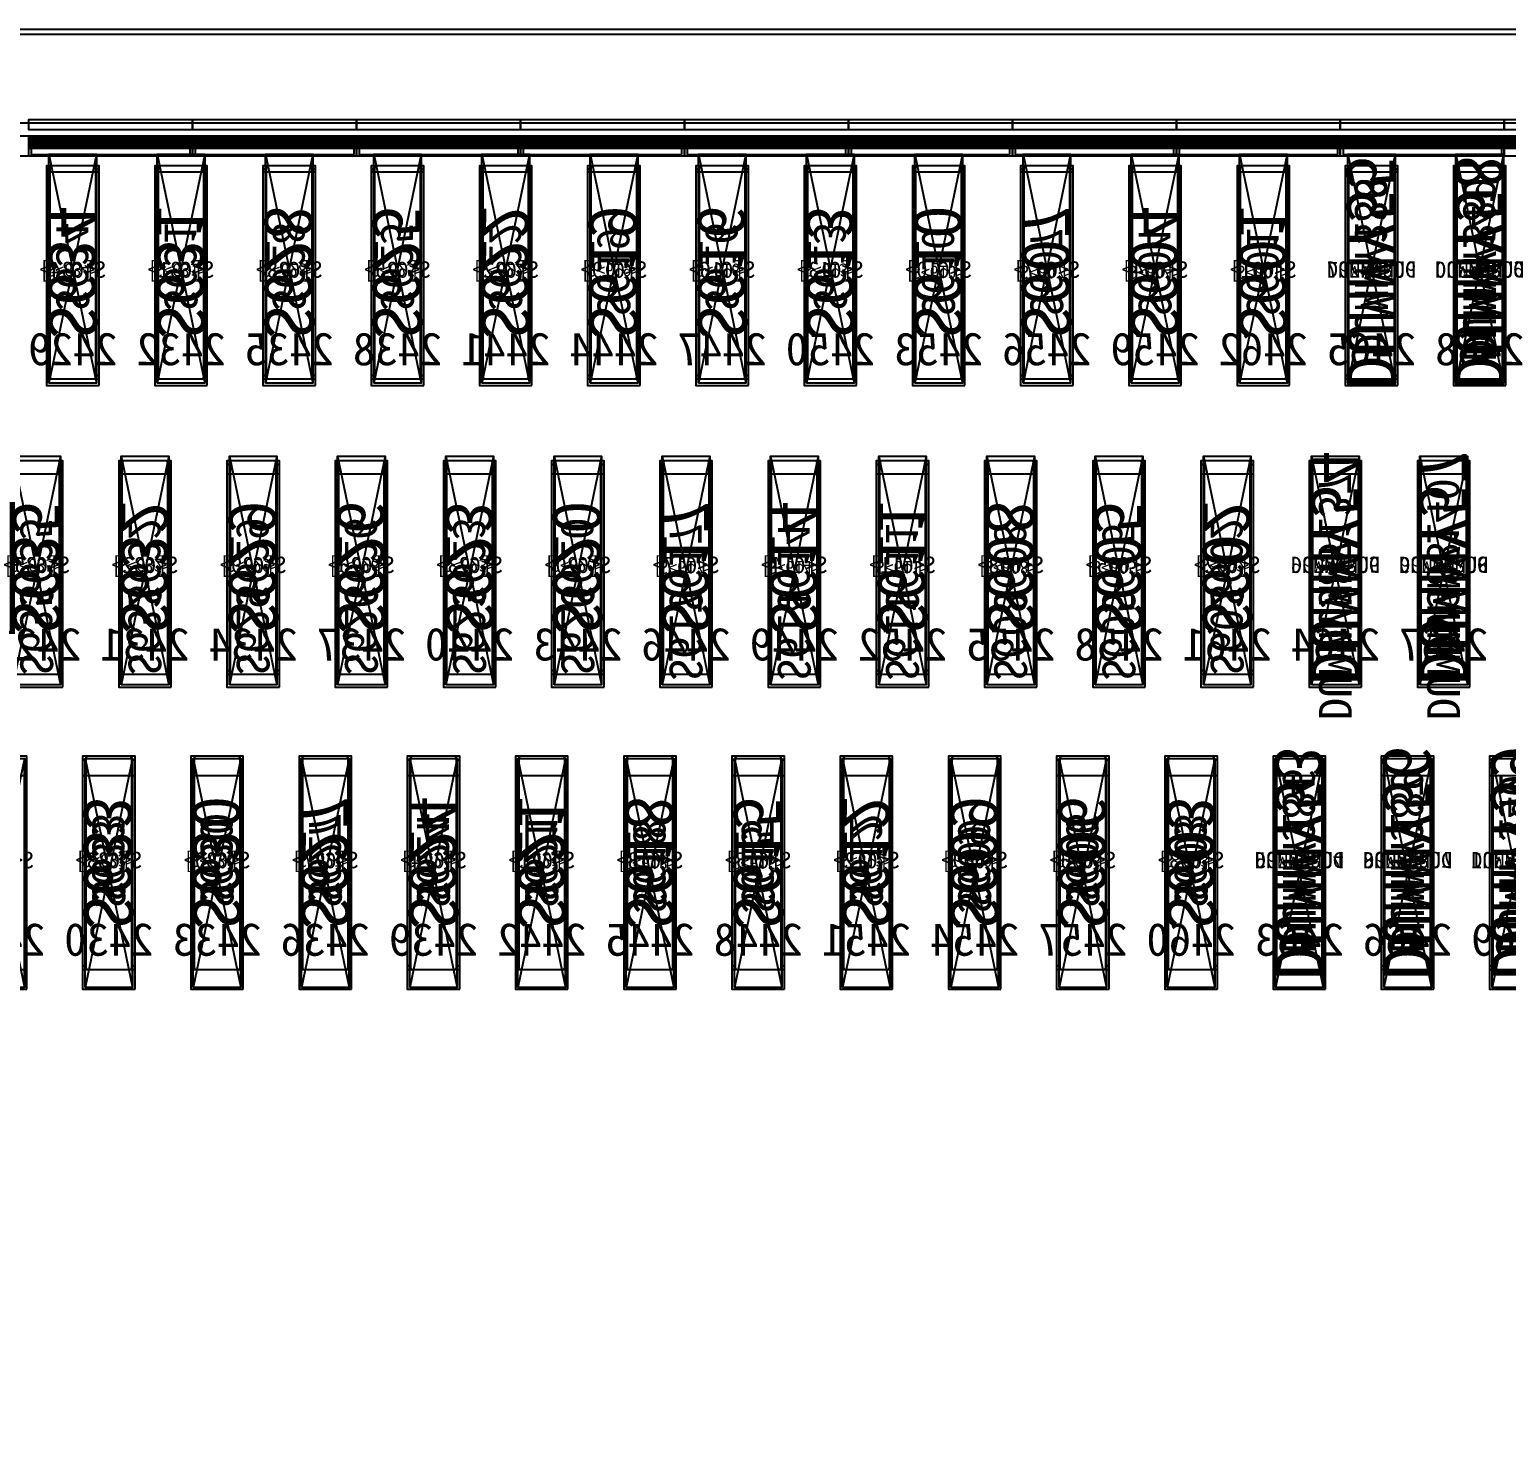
# Model space of a CAD drawing. Header units: millimetres. Extents: x 427 to 2444, y 137 to 817.
# Drawn here: x 1141.9971 to 1142.4475, y 301.2176 to 301.6514 of the extents above; entities that cross this region are included whole.
import ezdxf
from ezdxf.enums import TextEntityAlignment as Align

# ---------------------------------------------------------------- set-up
doc = ezdxf.new("R2010")
doc.units = ezdxf.units.MM
for name, color, linetype in [('L0', 211, 'Continuous'), ('L102', 91, 'Continuous'), ('L114', 213, 'Continuous'), ('L240', 60, 'Continuous'), ('L241', 200, 'Continuous'), ('L242', 51, 'Continuous'), ('L245', 53, 'Continuous'), ('L246', 93, 'Continuous'), ('L247', 13, 'Continuous'), ('L59', 140, 'Continuous'), ('L63', 4, 'Continuous'), ('L98', 150, 'Continuous')]:
    doc.layers.add(name, color=color, linetype=linetype)
doc.styles.add('txt', font='simhei.ttf')

# ---------------------------------------------------------------- blocks, each defined once
blk = doc.blocks.new('HX8394_F_PAD')
at = {"layer": 'L0'}
blk.add_lwpolyline([(-13.86, -0.4025), (-13.86, 0.4025), (13.86, 0.4025), (13.86, -0.4025), (-13.86, -0.4025)], close=True, dxfattribs=at)
at = {"layer": 'L241'}
blk.add_lwpolyline([(-13.9, -0.435), (-13.9, 0.435), (13.9, 0.435), (13.9, -0.435), (-13.9, -0.435)], close=True, dxfattribs=at)
at = {"layer": 'L242'}
for points in [[(-6.799, 0.3285), (-6.8005, 0.33), (-6.8005, 0.392), (-6.799, 0.3935), (-6.786, 0.3935), (-6.7845, 0.392), (-6.7845, 0.33), (-6.786, 0.3285), (-6.799, 0.3285)], [(-6.766, 0.3285), (-6.7675, 0.33), (-6.7675, 0.392), (-6.766, 0.3935), (-6.753, 0.3935), (-6.7515, 0.392), (-6.7515, 0.33), (-6.753, 0.3285), (-6.766, 0.3285)], [(-6.733, 0.3285), (-6.7345, 0.33), (-6.7345, 0.392), (-6.733, 0.3935), (-6.72, 0.3935), (-6.7185, 0.392), (-6.7185, 0.33), (-6.72, 0.3285), (-6.733, 0.3285)], [(-6.7, 0.3285), (-6.7015, 0.33), (-6.7015, 0.392), (-6.7, 0.3935), (-6.687, 0.3935), (-6.6855, 0.392), (-6.6855, 0.33), (-6.687, 0.3285), (-6.7, 0.3285)], [(-6.667, 0.3285), (-6.6685, 0.33), (-6.6685, 0.392), (-6.667, 0.3935), (-6.654, 0.3935), (-6.6525, 0.392), (-6.6525, 0.33), (-6.654, 0.3285), (-6.667, 0.3285)], [(-6.634, 0.3285), (-6.6355, 0.33), (-6.6355, 0.392), (-6.634, 0.3935), (-6.621, 0.3935), (-6.6195, 0.392), (-6.6195, 0.33), (-6.621, 0.3285), (-6.634, 0.3285)], [(-6.601, 0.3285), (-6.6025, 0.33), (-6.6025, 0.392), (-6.601, 0.3935), (-6.588, 0.3935), (-6.5865, 0.392), (-6.5865, 0.33), (-6.588, 0.3285), (-6.601, 0.3285)], [(-6.568, 0.3285), (-6.5695, 0.33), (-6.5695, 0.392), (-6.568, 0.3935), (-6.555, 0.3935), (-6.5535, 0.392), (-6.5535, 0.33), (-6.555, 0.3285), (-6.568, 0.3285)], [(-6.535, 0.3285), (-6.5365, 0.33), (-6.5365, 0.392), (-6.535, 0.3935), (-6.522, 0.3935), (-6.5205, 0.392), (-6.5205, 0.33), (-6.522, 0.3285), (-6.535, 0.3285)], [(-6.502, 0.3285), (-6.5035, 0.33), (-6.5035, 0.392), (-6.502, 0.3935), (-6.489, 0.3935), (-6.4875, 0.392), (-6.4875, 0.33), (-6.489, 0.3285), (-6.502, 0.3285)], [(-6.469, 0.3285), (-6.4705, 0.33), (-6.4705, 0.392), (-6.469, 0.3935), (-6.456, 0.3935), (-6.4545, 0.392), (-6.4545, 0.33), (-6.456, 0.3285), (-6.469, 0.3285)], [(-6.436, 0.3285), (-6.4375, 0.33), (-6.4375, 0.392), (-6.436, 0.3935), (-6.423, 0.3935), (-6.4215, 0.392), (-6.4215, 0.33), (-6.423, 0.3285), (-6.436, 0.3285)], [(-6.403, 0.3285), (-6.4045, 0.33), (-6.4045, 0.392), (-6.403, 0.3935), (-6.39, 0.3935), (-6.3885, 0.392), (-6.3885, 0.33), (-6.39, 0.3285), (-6.403, 0.3285)], [(-6.37, 0.3285), (-6.3715, 0.33), (-6.3715, 0.392), (-6.37, 0.3935), (-6.357, 0.3935), (-6.3555, 0.392), (-6.3555, 0.33), (-6.357, 0.3285), (-6.37, 0.3285)], [(-6.788, 0.2385), (-6.7895, 0.24), (-6.7895, 0.302), (-6.788, 0.3035), (-6.775, 0.3035), (-6.7735, 0.302), (-6.7735, 0.24), (-6.775, 0.2385), (-6.788, 0.2385)], [(-6.755, 0.2385), (-6.7565, 0.24), (-6.7565, 0.302), (-6.755, 0.3035), (-6.742, 0.3035), (-6.7405, 0.302), (-6.7405, 0.24), (-6.742, 0.2385), (-6.755, 0.2385)], [(-6.722, 0.2385), (-6.7235, 0.24), (-6.7235, 0.302), (-6.722, 0.3035), (-6.709, 0.3035), (-6.7075, 0.302), (-6.7075, 0.24), (-6.709, 0.2385), (-6.722, 0.2385)], [(-6.689, 0.2385), (-6.6905, 0.24), (-6.6905, 0.302), (-6.689, 0.3035), (-6.676, 0.3035), (-6.6745, 0.302), (-6.6745, 0.24), (-6.676, 0.2385), (-6.689, 0.2385)], [(-6.656, 0.2385), (-6.6575, 0.24), (-6.6575, 0.302), (-6.656, 0.3035), (-6.643, 0.3035), (-6.6415, 0.302), (-6.6415, 0.24), (-6.643, 0.2385), (-6.656, 0.2385)], [(-6.623, 0.2385), (-6.6245, 0.24), (-6.6245, 0.302), (-6.623, 0.3035), (-6.61, 0.3035), (-6.6085, 0.302), (-6.6085, 0.24), (-6.61, 0.2385), (-6.623, 0.2385)], [(-6.59, 0.2385), (-6.5915, 0.24), (-6.5915, 0.302), (-6.59, 0.3035), (-6.577, 0.3035), (-6.5755, 0.302), (-6.5755, 0.24), (-6.577, 0.2385), (-6.59, 0.2385)], [(-6.557, 0.2385), (-6.5585, 0.24), (-6.5585, 0.302), (-6.557, 0.3035), (-6.544, 0.3035), (-6.5425, 0.302), (-6.5425, 0.24), (-6.544, 0.2385), (-6.557, 0.2385)], [(-6.524, 0.2385), (-6.5255, 0.24), (-6.5255, 0.302), (-6.524, 0.3035), (-6.511, 0.3035), (-6.5095, 0.302), (-6.5095, 0.24), (-6.511, 0.2385), (-6.524, 0.2385)], [(-6.491, 0.2385), (-6.4925, 0.24), (-6.4925, 0.302), (-6.491, 0.3035), (-6.478, 0.3035), (-6.4765, 0.302), (-6.4765, 0.24), (-6.478, 0.2385), (-6.491, 0.2385)], [(-6.458, 0.2385), (-6.4595, 0.24), (-6.4595, 0.302), (-6.458, 0.3035), (-6.445, 0.3035), (-6.4435, 0.302), (-6.4435, 0.24), (-6.445, 0.2385), (-6.458, 0.2385)], [(-6.425, 0.2385), (-6.4265, 0.24), (-6.4265, 0.302), (-6.425, 0.3035), (-6.412, 0.3035), (-6.4105, 0.302), (-6.4105, 0.24), (-6.412, 0.2385), (-6.425, 0.2385)], [(-6.392, 0.2385), (-6.3935, 0.24), (-6.3935, 0.302), (-6.392, 0.3035), (-6.379, 0.3035), (-6.3775, 0.302), (-6.3775, 0.24), (-6.379, 0.2385), (-6.392, 0.2385)], [(-6.359, 0.2385), (-6.3605, 0.24), (-6.3605, 0.302), (-6.359, 0.3035), (-6.346, 0.3035), (-6.3445, 0.302), (-6.3445, 0.24), (-6.346, 0.2385), (-6.359, 0.2385)], [(-6.81, 0.1485), (-6.8115, 0.15), (-6.8115, 0.212), (-6.81, 0.2135), (-6.797, 0.2135), (-6.7955, 0.212), (-6.7955, 0.15), (-6.797, 0.1485), (-6.81, 0.1485)], [(-6.777, 0.1485), (-6.7785, 0.15), (-6.7785, 0.212), (-6.777, 0.2135), (-6.764, 0.2135), (-6.7625, 0.212), (-6.7625, 0.15), (-6.764, 0.1485), (-6.777, 0.1485)], [(-6.744, 0.1485), (-6.7455, 0.15), (-6.7455, 0.212), (-6.744, 0.2135), (-6.731, 0.2135), (-6.7295, 0.212), (-6.7295, 0.15), (-6.731, 0.1485), (-6.744, 0.1485)], [(-6.711, 0.1485), (-6.7125, 0.15), (-6.7125, 0.212), (-6.711, 0.2135), (-6.698, 0.2135), (-6.6965, 0.212), (-6.6965, 0.15), (-6.698, 0.1485), (-6.711, 0.1485)], [(-6.678, 0.1485), (-6.6795, 0.15), (-6.6795, 0.212), (-6.678, 0.2135), (-6.665, 0.2135), (-6.6635, 0.212), (-6.6635, 0.15), (-6.665, 0.1485), (-6.678, 0.1485)], [(-6.645, 0.1485), (-6.6465, 0.15), (-6.6465, 0.212), (-6.645, 0.2135), (-6.632, 0.2135), (-6.6305, 0.212), (-6.6305, 0.15), (-6.632, 0.1485), (-6.645, 0.1485)], [(-6.612, 0.1485), (-6.6135, 0.15), (-6.6135, 0.212), (-6.612, 0.2135), (-6.599, 0.2135), (-6.5975, 0.212), (-6.5975, 0.15), (-6.599, 0.1485), (-6.612, 0.1485)], [(-6.579, 0.1485), (-6.5805, 0.15), (-6.5805, 0.212), (-6.579, 0.2135), (-6.566, 0.2135), (-6.5645, 0.212), (-6.5645, 0.15), (-6.566, 0.1485), (-6.579, 0.1485)], [(-6.546, 0.1485), (-6.5475, 0.15), (-6.5475, 0.212), (-6.546, 0.2135), (-6.533, 0.2135), (-6.5315, 0.212), (-6.5315, 0.15), (-6.533, 0.1485), (-6.546, 0.1485)], [(-6.513, 0.1485), (-6.5145, 0.15), (-6.5145, 0.212), (-6.513, 0.2135), (-6.5, 0.2135), (-6.4985, 0.212), (-6.4985, 0.15), (-6.5, 0.1485), (-6.513, 0.1485)], [(-6.48, 0.1485), (-6.4815, 0.15), (-6.4815, 0.212), (-6.48, 0.2135), (-6.467, 0.2135), (-6.4655, 0.212), (-6.4655, 0.15), (-6.467, 0.1485), (-6.48, 0.1485)], [(-6.447, 0.1485), (-6.4485, 0.15), (-6.4485, 0.212), (-6.447, 0.2135), (-6.434, 0.2135), (-6.4325, 0.212), (-6.4325, 0.15), (-6.434, 0.1485), (-6.447, 0.1485)], [(-6.414, 0.1485), (-6.4155, 0.15), (-6.4155, 0.212), (-6.414, 0.2135), (-6.401, 0.2135), (-6.3995, 0.212), (-6.3995, 0.15), (-6.401, 0.1485), (-6.414, 0.1485)], [(-6.381, 0.1485), (-6.3825, 0.15), (-6.3825, 0.212), (-6.381, 0.2135), (-6.368, 0.2135), (-6.3665, 0.212), (-6.3665, 0.15), (-6.368, 0.1485), (-6.381, 0.1485)]]:
    blk.add_lwpolyline(points, close=True, dxfattribs=at)
at = {"layer": 'L247', "style": 'txt'}
for s, p in [('DUMMY141', (-6.7925, 0.361)), ('DUMMY138', (-6.7595, 0.362666)), ('S601', (-6.7265, 0.361)), ('S604', (-6.6935, 0.361)), ('S607', (-6.6605, 0.361)), ('S610', (-6.6275, 0.361)), ('S613', (-6.5945, 0.362666)), ('S616', (-6.5615, 0.362666)), ('S619', (-6.5285, 0.361)), ('S622', (-6.4955, 0.362666)), ('S625', (-6.4625, 0.362666)), ('S628', (-6.4295, 0.362666)), ('S631', (-6.3965, 0.362666)), ('S634', (-6.3635, 0.362666)), ('DUMMY140', (-6.7815, 0.271)), ('DUMMY137', (-6.7485, 0.272666)), ('S602', (-6.7155, 0.272666)), ('S605', (-6.6825, 0.271)), ('S608', (-6.6495, 0.271)), ('S611', (-6.6165, 0.271)), ('S614', (-6.5835, 0.271)), ('S617', (-6.5505, 0.271)), ('S620', (-6.5175, 0.272666)), ('S623', (-6.4845, 0.272666)), ('S626', (-6.4515, 0.272666)), ('S629', (-6.4185, 0.272666)), ('S632', (-6.3855, 0.272666)), ('S635', (-6.3525, 0.272666)), ('DUMMY142', (-6.8035, 0.181)), ('DUMMY139', (-6.7705, 0.182666)), ('DUMMY136', (-6.7375, 0.182666)), ('S603', (-6.7045, 0.182666)), ('S606', (-6.6715, 0.182666)), ('S609', (-6.6385, 0.181)), ('S612', (-6.6055, 0.182666)), ('S615', (-6.5725, 0.181)), ('S618', (-6.5395, 0.181)), ('S621', (-6.5065, 0.182666)), ('S624', (-6.4735, 0.182666)), ('S627', (-6.4405, 0.182666)), ('S630', (-6.4075, 0.182666)), ('S633', (-6.3745, 0.182666))]:
    blk.add_text(s, height=0.01, rotation=90, dxfattribs=at).set_placement(p, align=Align.MIDDLE_CENTER)
blk = doc.blocks.new('NTBUMP_65X16')
at = {"layer": 'L242'}
blk.add_lwpolyline([(-0.008, -0.0325), (-0.008, 0.0325), (0.008, 0.0325), (0.008, -0.0325), (-0.008, -0.0325)], close=True, dxfattribs=at)
blk = doc.blocks.new('ILI9881C_AA_NTBUMP_PM_875UM')
at = {"layer": 'L241'}
blk.add_lwpolyline([(-13.92, -0.4375), (-13.92, 0.4375), (13.92, 0.4375), (13.92, -0.4375), (-13.92, -0.4375)], close=True, dxfattribs=at)
at = {"rotation": 180}
for p in [(-6.7925, 0.365), (-6.7595, 0.365), (-6.7265, 0.365), (-6.6935, 0.365), (-6.6605, 0.365), (-6.6275, 0.365), (-6.5945, 0.365), (-6.5615, 0.365), (-6.5285, 0.365), (-6.4955, 0.365), (-6.4625, 0.365), (-6.4295, 0.365), (-6.3965, 0.365), (-6.3635, 0.365), (-6.7815, 0.275), (-6.7485, 0.275), (-6.7155, 0.275), (-6.6825, 0.275), (-6.6495, 0.275), (-6.6165, 0.275), (-6.5835, 0.275), (-6.5505, 0.275), (-6.5175, 0.275), (-6.4845, 0.275), (-6.4515, 0.275), (-6.4185, 0.275), (-6.3855, 0.275), (-6.3525, 0.275), (-6.8035, 0.185), (-6.7705, 0.185), (-6.7375, 0.185), (-6.7045, 0.185), (-6.6715, 0.185), (-6.6385, 0.185), (-6.6055, 0.185), (-6.5725, 0.185), (-6.5395, 0.185), (-6.5065, 0.185), (-6.4735, 0.185), (-6.4405, 0.185), (-6.4075, 0.185), (-6.3745, 0.185)]:
    blk.add_blockref('NTBUMP_65X16', p, dxfattribs=at)
at = {"layer": 'L246', "style": 'txt'}
for s, p in [('DUMMY58', (-6.7925, 0.365)), ('DUMMY55', (-6.7595, 0.365)), ('S601', (-6.7265, 0.365)), ('S604', (-6.6935, 0.365)), ('S607', (-6.6605, 0.365)), ('S610', (-6.6275, 0.365)), ('S613', (-6.5945, 0.365)), ('S616', (-6.5615, 0.365)), ('S619', (-6.5285, 0.365)), ('S622', (-6.4955, 0.365)), ('S625', (-6.4625, 0.365)), ('S628', (-6.4295, 0.365)), ('S631', (-6.3965, 0.365)), ('S634', (-6.3635, 0.365)), ('DUMMY57', (-6.7815, 0.275)), ('DUMMY54', (-6.7485, 0.275)), ('S602', (-6.7155, 0.275)), ('S605', (-6.6825, 0.275)), ('S608', (-6.6495, 0.275)), ('S611', (-6.6165, 0.275)), ('S614', (-6.5835, 0.275)), ('S617', (-6.5505, 0.275)), ('S620', (-6.5175, 0.275)), ('S623', (-6.4845, 0.275)), ('S626', (-6.4515, 0.275)), ('S629', (-6.4185, 0.275)), ('S632', (-6.3855, 0.275)), ('S635', (-6.3525, 0.275)), ('DUMMY59', (-6.8035, 0.185)), ('DUMMY56', (-6.7705, 0.185)), ('DUMMY53', (-6.7375, 0.185)), ('S603', (-6.7045, 0.185)), ('S606', (-6.6715, 0.185)), ('S609', (-6.6385, 0.185)), ('S612', (-6.6055, 0.185)), ('S615', (-6.5725, 0.185)), ('S618', (-6.5395, 0.185)), ('S621', (-6.5065, 0.185)), ('S624', (-6.4735, 0.185)), ('S627', (-6.4405, 0.185)), ('S630', (-6.4075, 0.185)), ('S633', (-6.3745, 0.185))]:
    blk.add_text(s, height=0.015, rotation=90, dxfattribs=at).set_placement(p, align=Align.MIDDLE_CENTER)
for s, p in [('2468', (-6.7925, 0.341666)), ('2465', (-6.7595, 0.341666)), ('2462', (-6.7265, 0.341666)), ('2459', (-6.6935, 0.341666)), ('2456', (-6.6605, 0.341666)), ('2453', (-6.6275, 0.341666)), ('2450', (-6.5945, 0.341666)), ('2447', (-6.5615, 0.341666)), ('2444', (-6.5285, 0.341666)), ('2441', (-6.4955, 0.341666)), ('2438', (-6.4625, 0.341666)), ('2435', (-6.4295, 0.341666)), ('2432', (-6.3965, 0.341666)), ('2429', (-6.3635, 0.341666)), ('2467', (-6.7815, 0.251666)), ('2464', (-6.7485, 0.251666)), ('2461', (-6.7155, 0.251666)), ('2458', (-6.6825, 0.251666)), ('2455', (-6.6495, 0.251666)), ('2452', (-6.6165, 0.251666)), ('2449', (-6.5835, 0.251666)), ('2446', (-6.5505, 0.251666)), ('2443', (-6.5175, 0.251666)), ('2440', (-6.4845, 0.251666)), ('2437', (-6.4515, 0.251666)), ('2434', (-6.4185, 0.251666)), ('2431', (-6.3855, 0.251666)), ('2428', (-6.3525, 0.251666)), ('2469', (-6.8035, 0.161666)), ('2466', (-6.7705, 0.161666)), ('2463', (-6.7375, 0.161666)), ('2460', (-6.7045, 0.161666)), ('2457', (-6.6715, 0.161666)), ('2454', (-6.6385, 0.161666)), ('2451', (-6.6055, 0.161666)), ('2448', (-6.5725, 0.161666)), ('2445', (-6.5395, 0.161666)), ('2442', (-6.5065, 0.161666)), ('2439', (-6.4735, 0.161666)), ('2436', (-6.4405, 0.161666)), ('2433', (-6.4075, 0.161666)), ('2430', (-6.3745, 0.161666)), ('2427', (-6.3415, 0.161666))]:
    blk.add_text(s, height=0.01, dxfattribs=at).set_placement(p, align=Align.MIDDLE_CENTER)
blk = doc.blocks.new('OUT_3BUMP')
at = {"layer": 'L242'}
for points in [[(0, 0.206), (0, 0.271), (0.016, 0.271), (0.016, 0.206), (0, 0.206)], [(0.011, 0.116), (0.011, 0.181), (0.027, 0.181), (0.027, 0.116), (0.011, 0.116)], [(0.022, 0.026), (0.022, 0.091), (0.038, 0.091), (0.038, 0.026), (0.022, 0.026)]]:
    blk.add_lwpolyline(points, close=True, dxfattribs=at)
blk = doc.blocks.new('JD9365Z_PAD_20170829_Y880')
at = {"layer": 'L241'}
blk.add_lwpolyline([(-13.95, -0.41), (-13.95, 0.41), (13.95, 0.41), (13.95, -0.41), (-13.95, -0.41)], close=True, dxfattribs=at)
at = {"row_count": 1, "column_count": 372, "row_spacing": 0.245, "column_spacing": 0.033}
blk.add_blockref('OUT_3BUMP', (-13.6645, 0.13), dxfattribs=at)
at = {"layer": 'L240', "style": 'txt'}
for s, p in [('DUMMY309', (-6.7925, 0.369333)), ('DUMMY306', (-6.7595, 0.369333)), ('DUMMY308', (-6.7815, 0.279333)), ('DUMMY305', (-6.7485, 0.279333)), ('DUMMY310', (-6.8035, 0.189333)), ('DUMMY307', (-6.7705, 0.189333)), ('DUMMY304', (-6.7375, 0.189333))]:
    blk.add_text(s, height=0.005, rotation=180, dxfattribs=at).set_placement(p, align=Align.MIDDLE_CENTER)
for s, p in [('S[601]', (-6.7265, 0.369333)), ('S[604]', (-6.6935, 0.369333)), ('S[607]', (-6.6605, 0.369333)), ('S[610]', (-6.6275, 0.369333)), ('S[613]', (-6.5945, 0.369333)), ('S[616]', (-6.5615, 0.369333)), ('S[619]', (-6.5285, 0.369333)), ('S[622]', (-6.4955, 0.369333)), ('S[625]', (-6.4625, 0.369333)), ('S[628]', (-6.4295, 0.369333)), ('S[631]', (-6.3965, 0.369333)), ('S[634]', (-6.3635, 0.369333)), ('S[602]', (-6.7155, 0.279333)), ('S[605]', (-6.6825, 0.279333)), ('S[608]', (-6.6495, 0.279333)), ('S[611]', (-6.6165, 0.279333)), ('S[614]', (-6.5835, 0.279333)), ('S[617]', (-6.5505, 0.279333)), ('S[620]', (-6.5175, 0.279333)), ('S[623]', (-6.4845, 0.279333)), ('S[626]', (-6.4515, 0.279333)), ('S[629]', (-6.4185, 0.279333)), ('S[632]', (-6.3855, 0.279333)), ('S[635]', (-6.3525, 0.279333)), ('S[603]', (-6.7045, 0.189333)), ('S[606]', (-6.6715, 0.189333)), ('S[609]', (-6.6385, 0.189333)), ('S[612]', (-6.6055, 0.189333)), ('S[615]', (-6.5725, 0.189333)), ('S[618]', (-6.5395, 0.189333)), ('S[621]', (-6.5065, 0.189333)), ('S[624]', (-6.4735, 0.189333)), ('S[627]', (-6.4405, 0.189333)), ('S[630]', (-6.4075, 0.189333)), ('S[633]', (-6.3745, 0.189333)), ('S[636]', (-6.3415, 0.189333))]:
    blk.add_text(s, height=0.005, dxfattribs=at).set_placement(p, align=Align.MIDDLE_CENTER)
blk = doc.blocks.new('NV3052C3P_BUMP_ORI_20190911')
at = {"layer": 'L241'}
blk.add_lwpolyline([(-13.8, -0.398), (-13.8, 0.398), (13.8, 0.398), (13.8, -0.398), (-13.8, -0.398)], close=True, dxfattribs=at)
at = {"layer": 'L242'}
for points in [[(-6.8005, 0.32), (-6.8005, 0.385), (-6.7845, 0.385), (-6.7845, 0.32), (-6.8005, 0.32)], [(-6.7675, 0.32), (-6.7675, 0.385), (-6.7515, 0.385), (-6.7515, 0.32), (-6.7675, 0.32)], [(-6.7345, 0.32), (-6.7345, 0.385), (-6.7185, 0.385), (-6.7185, 0.32), (-6.7345, 0.32)], [(-6.7015, 0.32), (-6.7015, 0.385), (-6.6855, 0.385), (-6.6855, 0.32), (-6.7015, 0.32)], [(-6.6685, 0.32), (-6.6685, 0.385), (-6.6525, 0.385), (-6.6525, 0.32), (-6.6685, 0.32)], [(-6.6355, 0.32), (-6.6355, 0.385), (-6.6195, 0.385), (-6.6195, 0.32), (-6.6355, 0.32)], [(-6.6025, 0.32), (-6.6025, 0.385), (-6.5865, 0.385), (-6.5865, 0.32), (-6.6025, 0.32)], [(-6.5695, 0.32), (-6.5695, 0.385), (-6.5535, 0.385), (-6.5535, 0.32), (-6.5695, 0.32)], [(-6.5365, 0.32), (-6.5365, 0.385), (-6.5205, 0.385), (-6.5205, 0.32), (-6.5365, 0.32)], [(-6.5035, 0.32), (-6.5035, 0.385), (-6.4875, 0.385), (-6.4875, 0.32), (-6.5035, 0.32)], [(-6.4705, 0.32), (-6.4705, 0.385), (-6.4545, 0.385), (-6.4545, 0.32), (-6.4705, 0.32)], [(-6.4375, 0.32), (-6.4375, 0.385), (-6.4215, 0.385), (-6.4215, 0.32), (-6.4375, 0.32)], [(-6.4045, 0.32), (-6.4045, 0.385), (-6.3885, 0.385), (-6.3885, 0.32), (-6.4045, 0.32)], [(-6.3715, 0.32), (-6.3715, 0.385), (-6.3555, 0.385), (-6.3555, 0.32), (-6.3715, 0.32)], [(-6.7895, 0.23), (-6.7895, 0.295), (-6.7735, 0.295), (-6.7735, 0.23), (-6.7895, 0.23)], [(-6.7565, 0.23), (-6.7565, 0.295), (-6.7405, 0.295), (-6.7405, 0.23), (-6.7565, 0.23)], [(-6.7235, 0.23), (-6.7235, 0.295), (-6.7075, 0.295), (-6.7075, 0.23), (-6.7235, 0.23)], [(-6.6905, 0.23), (-6.6905, 0.295), (-6.6745, 0.295), (-6.6745, 0.23), (-6.6905, 0.23)], [(-6.6575, 0.23), (-6.6575, 0.295), (-6.6415, 0.295), (-6.6415, 0.23), (-6.6575, 0.23)], [(-6.6245, 0.23), (-6.6245, 0.295), (-6.6085, 0.295), (-6.6085, 0.23), (-6.6245, 0.23)], [(-6.5915, 0.23), (-6.5915, 0.295), (-6.5755, 0.295), (-6.5755, 0.23), (-6.5915, 0.23)], [(-6.5585, 0.23), (-6.5585, 0.295), (-6.5425, 0.295), (-6.5425, 0.23), (-6.5585, 0.23)], [(-6.5255, 0.23), (-6.5255, 0.295), (-6.5095, 0.295), (-6.5095, 0.23), (-6.5255, 0.23)], [(-6.4925, 0.23), (-6.4925, 0.295), (-6.4765, 0.295), (-6.4765, 0.23), (-6.4925, 0.23)], [(-6.4595, 0.23), (-6.4595, 0.295), (-6.4435, 0.295), (-6.4435, 0.23), (-6.4595, 0.23)], [(-6.4265, 0.23), (-6.4265, 0.295), (-6.4105, 0.295), (-6.4105, 0.23), (-6.4265, 0.23)], [(-6.3935, 0.23), (-6.3935, 0.295), (-6.3775, 0.295), (-6.3775, 0.23), (-6.3935, 0.23)], [(-6.3605, 0.23), (-6.3605, 0.295), (-6.3445, 0.295), (-6.3445, 0.23), (-6.3605, 0.23)], [(-6.8115, 0.14), (-6.8115, 0.205), (-6.7955, 0.205), (-6.7955, 0.14), (-6.8115, 0.14)], [(-6.7785, 0.14), (-6.7785, 0.205), (-6.7625, 0.205), (-6.7625, 0.14), (-6.7785, 0.14)], [(-6.7455, 0.14), (-6.7455, 0.205), (-6.7295, 0.205), (-6.7295, 0.14), (-6.7455, 0.14)], [(-6.7125, 0.14), (-6.7125, 0.205), (-6.6965, 0.205), (-6.6965, 0.14), (-6.7125, 0.14)], [(-6.6795, 0.14), (-6.6795, 0.205), (-6.6635, 0.205), (-6.6635, 0.14), (-6.6795, 0.14)], [(-6.6465, 0.14), (-6.6465, 0.205), (-6.6305, 0.205), (-6.6305, 0.14), (-6.6465, 0.14)], [(-6.6135, 0.14), (-6.6135, 0.205), (-6.5975, 0.205), (-6.5975, 0.14), (-6.6135, 0.14)], [(-6.5805, 0.14), (-6.5805, 0.205), (-6.5645, 0.205), (-6.5645, 0.14), (-6.5805, 0.14)], [(-6.5475, 0.14), (-6.5475, 0.205), (-6.5315, 0.205), (-6.5315, 0.14), (-6.5475, 0.14)], [(-6.5145, 0.14), (-6.5145, 0.205), (-6.4985, 0.205), (-6.4985, 0.14), (-6.5145, 0.14)], [(-6.4815, 0.14), (-6.4815, 0.205), (-6.4655, 0.205), (-6.4655, 0.14), (-6.4815, 0.14)], [(-6.4485, 0.14), (-6.4485, 0.205), (-6.4325, 0.205), (-6.4325, 0.14), (-6.4485, 0.14)], [(-6.4155, 0.14), (-6.4155, 0.205), (-6.3995, 0.205), (-6.3995, 0.14), (-6.4155, 0.14)], [(-6.3825, 0.14), (-6.3825, 0.205), (-6.3665, 0.205), (-6.3665, 0.14), (-6.3825, 0.14)]]:
    blk.add_lwpolyline(points, close=True, dxfattribs=at)
at = {"layer": 'L245', "style": 'txt'}
for s, p in [('DUMMY300', (-6.792527, 0.353333)), ('DUMMY297', (-6.759527, 0.353333)), ('S<601>', (-6.726527, 0.353333)), ('S<604>', (-6.693527, 0.353333)), ('S<607>', (-6.660527, 0.353333)), ('S<610>', (-6.627527, 0.353333)), ('S<613>', (-6.594527, 0.353333)), ('S<616>', (-6.561527, 0.353333)), ('S<619>', (-6.528527, 0.353333)), ('S<622>', (-6.495527, 0.353333)), ('S<625>', (-6.462527, 0.353333)), ('S<628>', (-6.429527, 0.353333)), ('S<631>', (-6.396527, 0.353333)), ('S<634>', (-6.363527, 0.353333)), ('DUMMY299', (-6.781527, 0.263333)), ('DUMMY296', (-6.748527, 0.263333)), ('S<602>', (-6.715527, 0.263333)), ('S<605>', (-6.682527, 0.263333)), ('S<608>', (-6.649527, 0.263333)), ('S<611>', (-6.616527, 0.263333)), ('S<614>', (-6.583527, 0.263333)), ('S<617>', (-6.550527, 0.263333)), ('S<620>', (-6.517527, 0.263333)), ('S<623>', (-6.484527, 0.263333)), ('S<626>', (-6.451527, 0.263333)), ('S<629>', (-6.418527, 0.263333)), ('S<632>', (-6.385527, 0.263333)), ('S<635>', (-6.352527, 0.263333)), ('DUMMY301', (-6.803527, 0.173333)), ('DUMMY298', (-6.770527, 0.173333)), ('DUMMY295', (-6.737527, 0.173333)), ('S<603>', (-6.704527, 0.173333)), ('S<606>', (-6.671527, 0.173333)), ('S<609>', (-6.638527, 0.173333)), ('S<612>', (-6.605527, 0.173333)), ('S<615>', (-6.572527, 0.173333)), ('S<618>', (-6.539527, 0.173333)), ('S<621>', (-6.506527, 0.173333)), ('S<624>', (-6.473527, 0.173333)), ('S<627>', (-6.440527, 0.173333)), ('S<630>', (-6.407527, 0.173333)), ('S<633>', (-6.374527, 0.173333)), ('S<636>', (-6.341527, 0.173333))]:
    blk.add_text(s, height=0.005, dxfattribs=at).set_placement(p, align=Align.MIDDLE_CENTER)
blk = doc.blocks.new('BUMP_14_65')
at = {"layer": 'L242'}
blk.add_lwpolyline([(-0.007, -0.022), (-0.007, 0.043), (0.007, 0.043), (0.007, -0.022), (-0.007, -0.022)], close=True, dxfattribs=at)
blk = doc.blocks.new('FL11283_A_OTHER')
at = {"layer": 'L102'}
blk.add_lwpolyline([(-13.86, 0), (-13.86, 0.41), (0, 0.41), (0, 0), (-13.86, 0)], close=True, dxfattribs=at)
at = {"layer": 'L241'}
blk.add_lwpolyline([(-13.86, -0.41), (-13.86, 0.41), (13.86, 0.41), (13.86, 0.404), (-13.854, 0.404), (-13.854, -0.404), (13.854, -0.404), (13.854, 0.404), (13.86, 0.404), (13.86, -0.41), (-13.86, -0.41)], close=True, dxfattribs=at)
at = {"layer": 'L59'}
blk.add_lwpolyline([(-13.86, -0.41), (-13.86, 0.41), (13.86, 0.41), (13.86, -0.41), (-13.86, -0.41)], close=True, dxfattribs=at)
for p in [(-6.7925, 0.358), (-6.7595, 0.358), (-6.7265, 0.358), (-6.6935, 0.358), (-6.6605, 0.358), (-6.6275, 0.358), (-6.5945, 0.358), (-6.5615, 0.358), (-6.5285, 0.358), (-6.4955, 0.358), (-6.4625, 0.358), (-6.4295, 0.358), (-6.3965, 0.358), (-6.3635, 0.358), (-6.7815, 0.268), (-6.7485, 0.268), (-6.7155, 0.268), (-6.6825, 0.268), (-6.6495, 0.268), (-6.6165, 0.268), (-6.5835, 0.268), (-6.5505, 0.268), (-6.5175, 0.268), (-6.4845, 0.268), (-6.4515, 0.268), (-6.4185, 0.268), (-6.3855, 0.268), (-6.3525, 0.268), (-6.8035, 0.178), (-6.7705, 0.178), (-6.7375, 0.178), (-6.7045, 0.178), (-6.6715, 0.178), (-6.6385, 0.178), (-6.6055, 0.178), (-6.5725, 0.178), (-6.5395, 0.178), (-6.5065, 0.178), (-6.4735, 0.178), (-6.4405, 0.178), (-6.4075, 0.178), (-6.3745, 0.178)]:
    blk.add_blockref('BUMP_14_65', p)
at = {"layer": 'L102', "style": 'txt'}
for s, p in [('DUMMY389', (-6.7925, 0.370166)), ('DUMMY386', (-6.7595, 0.370166)), ('S613', (-6.5945, 0.370166)), ('S616', (-6.5615, 0.370166)), ('S622', (-6.4955, 0.370166)), ('S625', (-6.4625, 0.370166)), ('S628', (-6.4295, 0.370166)), ('S631', (-6.3965, 0.370166)), ('S634', (-6.3635, 0.370166)), ('S601', (-6.7265, 0.3685)), ('S604', (-6.6935, 0.3685)), ('S607', (-6.6605, 0.3685)), ('S610', (-6.6275, 0.3685)), ('S619', (-6.5285, 0.3685)), ('DUMMY388', (-6.7815, 0.259166)), ('DUMMY385', (-6.7485, 0.259166)), ('S602', (-6.7155, 0.259166)), ('S605', (-6.6825, 0.2575)), ('S608', (-6.6495, 0.2575)), ('S611', (-6.6165, 0.2575)), ('S614', (-6.5835, 0.2575)), ('S617', (-6.5505, 0.2575)), ('S620', (-6.5175, 0.259166)), ('S623', (-6.4845, 0.259166)), ('S626', (-6.4515, 0.259166)), ('S629', (-6.4185, 0.259166)), ('S632', (-6.3855, 0.259166)), ('S635', (-6.3525, 0.259166)), ('DUMMY390', (-6.8035, 0.188166)), ('DUMMY387', (-6.7705, 0.188166)), ('DUMMY384', (-6.7375, 0.188166)), ('S603', (-6.7045, 0.188166)), ('S606', (-6.6715, 0.188166)), ('S609', (-6.6385, 0.1865)), ('S612', (-6.6055, 0.188166)), ('S615', (-6.5725, 0.1865)), ('S618', (-6.5395, 0.1865)), ('S621', (-6.5065, 0.188166)), ('S624', (-6.4735, 0.188166)), ('S627', (-6.4405, 0.188166)), ('S630', (-6.4075, 0.188166)), ('S633', (-6.3745, 0.188166))]:
    blk.add_text(s, height=0.01, rotation=90, dxfattribs=at).set_placement(p, align=Align.MIDDLE_CENTER)
blk = doc.blocks.new('GC9702_LCDPAD_BUMP')
at = {"layer": 'L242'}
blk.add_lwpolyline([(-0.008, -0.0325), (-0.008, 0.0325), (0.008, 0.0325), (0.008, -0.0325), (-0.008, -0.0325)], close=True, dxfattribs=at)
blk = doc.blocks.new('GC9702_BUMP_NOCOMPENSATION')
at = {"layer": 'L114', "const_width": 0.004}
for points in [[(-6.85, 0.378), (-6.8, 0.378)], [(-6.85, 0.378), (-6.8, 0.378)], [(-6.85, 0.378), (-6.8, 0.378)], [(-6.85, 0.378), (-6.8, 0.378)], [(-6.8, 0.378), (-6.75, 0.378)], [(-6.8, 0.378), (-6.75, 0.378)], [(-6.8, 0.378), (-6.75, 0.378)], [(-6.8, 0.378), (-6.75, 0.378)], [(-6.75, 0.378), (-6.7, 0.378)], [(-6.75, 0.378), (-6.7, 0.378)], [(-6.75, 0.378), (-6.7, 0.378)], [(-6.75, 0.378), (-6.7, 0.378)], [(-6.7, 0.378), (-6.65, 0.378)], [(-6.7, 0.378), (-6.65, 0.378)], [(-6.7, 0.378), (-6.65, 0.378)], [(-6.7, 0.378), (-6.65, 0.378)], [(-6.65, 0.378), (-6.6, 0.378)], [(-6.65, 0.378), (-6.6, 0.378)], [(-6.65, 0.378), (-6.6, 0.378)], [(-6.65, 0.378), (-6.6, 0.378)], [(-6.6, 0.378), (-6.55, 0.378)], [(-6.6, 0.378), (-6.55, 0.378)], [(-6.6, 0.378), (-6.55, 0.378)], [(-6.6, 0.378), (-6.55, 0.378)], [(-6.55, 0.378), (-6.5, 0.378)], [(-6.55, 0.378), (-6.5, 0.378)], [(-6.55, 0.378), (-6.5, 0.378)], [(-6.55, 0.378), (-6.5, 0.378)], [(-6.5, 0.378), (-6.45, 0.378)], [(-6.5, 0.378), (-6.45, 0.378)], [(-6.5, 0.378), (-6.45, 0.378)], [(-6.5, 0.378), (-6.45, 0.378)], [(-6.45, 0.378), (-6.4, 0.378)], [(-6.45, 0.378), (-6.4, 0.378)], [(-6.45, 0.378), (-6.4, 0.378)], [(-6.45, 0.378), (-6.4, 0.378)], [(-6.4, 0.378), (-6.35, 0.378)], [(-6.4, 0.378), (-6.35, 0.378)], [(-6.4, 0.378), (-6.35, 0.378)], [(-6.4, 0.378), (-6.35, 0.378)]]:
    blk.add_lwpolyline(points, dxfattribs=at)
at = {"layer": 'L114'}
for points in [[(-6.85, 0.374), (-6.85, 0.38), (-6.8, 0.38), (-6.8, 0.374), (-6.85, 0.374)], [(-6.85, 0.374), (-6.85, 0.38), (-6.8, 0.38), (-6.8, 0.374), (-6.85, 0.374)], [(-6.8, 0.374), (-6.8, 0.38), (-6.75, 0.38), (-6.75, 0.374), (-6.8, 0.374)], [(-6.8, 0.374), (-6.8, 0.38), (-6.75, 0.38), (-6.75, 0.374), (-6.8, 0.374)], [(-6.79926, 0.37443), (-6.79926, 0.379), (-6.75082, 0.379), (-6.75082, 0.37443), (-6.79926, 0.37443)], [(-6.79926, 0.37443), (-6.79926, 0.379), (-6.75082, 0.379), (-6.75082, 0.37443), (-6.79926, 0.37443)], [(-6.75, 0.374), (-6.75, 0.38), (-6.7, 0.38), (-6.7, 0.374), (-6.75, 0.374)], [(-6.75, 0.374), (-6.75, 0.38), (-6.7, 0.38), (-6.7, 0.374), (-6.75, 0.374)], [(-6.74926, 0.37443), (-6.74926, 0.379), (-6.70082, 0.379), (-6.70082, 0.37443), (-6.74926, 0.37443)], [(-6.74926, 0.37443), (-6.74926, 0.379), (-6.70082, 0.379), (-6.70082, 0.37443), (-6.74926, 0.37443)], [(-6.7, 0.374), (-6.7, 0.38), (-6.65, 0.38), (-6.65, 0.374), (-6.7, 0.374)], [(-6.7, 0.374), (-6.7, 0.38), (-6.65, 0.38), (-6.65, 0.374), (-6.7, 0.374)], [(-6.69926, 0.37443), (-6.69926, 0.379), (-6.65082, 0.379), (-6.65082, 0.37443), (-6.69926, 0.37443)], [(-6.69926, 0.37443), (-6.69926, 0.379), (-6.65082, 0.379), (-6.65082, 0.37443), (-6.69926, 0.37443)], [(-6.65, 0.374), (-6.65, 0.38), (-6.6, 0.38), (-6.6, 0.374), (-6.65, 0.374)], [(-6.65, 0.374), (-6.65, 0.38), (-6.6, 0.38), (-6.6, 0.374), (-6.65, 0.374)], [(-6.64926, 0.37443), (-6.64926, 0.379), (-6.60082, 0.379), (-6.60082, 0.37443), (-6.64926, 0.37443)], [(-6.64926, 0.37443), (-6.64926, 0.379), (-6.60082, 0.379), (-6.60082, 0.37443), (-6.64926, 0.37443)], [(-6.6, 0.374), (-6.6, 0.38), (-6.55, 0.38), (-6.55, 0.374), (-6.6, 0.374)], [(-6.6, 0.374), (-6.6, 0.38), (-6.55, 0.38), (-6.55, 0.374), (-6.6, 0.374)], [(-6.59926, 0.37443), (-6.59926, 0.379), (-6.55082, 0.379), (-6.55082, 0.37443), (-6.59926, 0.37443)], [(-6.59926, 0.37443), (-6.59926, 0.379), (-6.55082, 0.379), (-6.55082, 0.37443), (-6.59926, 0.37443)], [(-6.55, 0.374), (-6.55, 0.38), (-6.5, 0.38), (-6.5, 0.374), (-6.55, 0.374)], [(-6.55, 0.374), (-6.55, 0.38), (-6.5, 0.38), (-6.5, 0.374), (-6.55, 0.374)], [(-6.54926, 0.37443), (-6.54926, 0.379), (-6.50082, 0.379), (-6.50082, 0.37443), (-6.54926, 0.37443)], [(-6.54926, 0.37443), (-6.54926, 0.379), (-6.50082, 0.379), (-6.50082, 0.37443), (-6.54926, 0.37443)], [(-6.5, 0.374), (-6.5, 0.38), (-6.45, 0.38), (-6.45, 0.374), (-6.5, 0.374)], [(-6.5, 0.374), (-6.5, 0.38), (-6.45, 0.38), (-6.45, 0.374), (-6.5, 0.374)], [(-6.49926, 0.37443), (-6.49926, 0.379), (-6.45082, 0.379), (-6.45082, 0.37443), (-6.49926, 0.37443)], [(-6.49926, 0.37443), (-6.49926, 0.379), (-6.45082, 0.379), (-6.45082, 0.37443), (-6.49926, 0.37443)], [(-6.45, 0.374), (-6.45, 0.38), (-6.4, 0.38), (-6.4, 0.374), (-6.45, 0.374)], [(-6.45, 0.374), (-6.45, 0.38), (-6.4, 0.38), (-6.4, 0.374), (-6.45, 0.374)], [(-6.44926, 0.37443), (-6.44926, 0.379), (-6.40082, 0.379), (-6.40082, 0.37443), (-6.44926, 0.37443)], [(-6.44926, 0.37443), (-6.44926, 0.379), (-6.40082, 0.379), (-6.40082, 0.37443), (-6.44926, 0.37443)], [(-6.4, 0.374), (-6.4, 0.38), (-6.35, 0.38), (-6.35, 0.374), (-6.4, 0.374)], [(-6.4, 0.374), (-6.4, 0.38), (-6.35, 0.38), (-6.35, 0.374), (-6.4, 0.374)], [(-6.39926, 0.37443), (-6.39926, 0.379), (-6.35082, 0.379), (-6.35082, 0.37443), (-6.39926, 0.37443)], [(-6.39926, 0.37443), (-6.39926, 0.379), (-6.35082, 0.379), (-6.35082, 0.37443), (-6.39926, 0.37443)]]:
    blk.add_lwpolyline(points, close=True, dxfattribs=at)
at = {"layer": 'L241'}
for points in [[(-6.85, 0.382), (-6.85, 0.385), (-6.8, 0.385), (-6.8, 0.382), (-6.85, 0.382)], [(-6.85, 0.382), (-6.85, 0.385), (-6.8, 0.385), (-6.8, 0.382), (-6.85, 0.382)], [(-6.8, 0.382), (-6.8, 0.385), (-6.75, 0.385), (-6.75, 0.382), (-6.8, 0.382)], [(-6.8, 0.382), (-6.8, 0.385), (-6.75, 0.385), (-6.75, 0.382), (-6.8, 0.382)], [(-6.75, 0.382), (-6.75, 0.385), (-6.7, 0.385), (-6.7, 0.382), (-6.75, 0.382)], [(-6.75, 0.382), (-6.75, 0.385), (-6.7, 0.385), (-6.7, 0.382), (-6.75, 0.382)], [(-6.7, 0.382), (-6.7, 0.385), (-6.65, 0.385), (-6.65, 0.382), (-6.7, 0.382)], [(-6.7, 0.382), (-6.7, 0.385), (-6.65, 0.385), (-6.65, 0.382), (-6.7, 0.382)], [(-6.65, 0.382), (-6.65, 0.385), (-6.6, 0.385), (-6.6, 0.382), (-6.65, 0.382)], [(-6.65, 0.382), (-6.65, 0.385), (-6.6, 0.385), (-6.6, 0.382), (-6.65, 0.382)], [(-6.6, 0.382), (-6.6, 0.385), (-6.55, 0.385), (-6.55, 0.382), (-6.6, 0.382)], [(-6.6, 0.382), (-6.6, 0.385), (-6.55, 0.385), (-6.55, 0.382), (-6.6, 0.382)], [(-6.55, 0.382), (-6.55, 0.385), (-6.5, 0.385), (-6.5, 0.382), (-6.55, 0.382)], [(-6.55, 0.382), (-6.55, 0.385), (-6.5, 0.385), (-6.5, 0.382), (-6.55, 0.382)], [(-6.5, 0.382), (-6.5, 0.385), (-6.45, 0.385), (-6.45, 0.382), (-6.5, 0.382)], [(-6.5, 0.382), (-6.5, 0.385), (-6.45, 0.385), (-6.45, 0.382), (-6.5, 0.382)], [(-6.45, 0.382), (-6.45, 0.385), (-6.4, 0.385), (-6.4, 0.382), (-6.45, 0.382)], [(-6.45, 0.382), (-6.45, 0.385), (-6.4, 0.385), (-6.4, 0.382), (-6.45, 0.382)], [(-6.4, 0.382), (-6.4, 0.385), (-6.35, 0.385), (-6.35, 0.382), (-6.4, 0.382)], [(-6.4, 0.382), (-6.4, 0.385), (-6.35, 0.385), (-6.35, 0.382), (-6.4, 0.382)]]:
    blk.add_lwpolyline(points, close=True, dxfattribs=at)
at = {"row_count": 1, "column_count": 413, "row_spacing": 0.065, "column_spacing": 0.033}
for p in [(-13.6235, 0.3365), (-13.6125, 0.2445), (-13.6015, 0.1525)]:
    blk.add_blockref('GC9702_LCDPAD_BUMP', p, dxfattribs=at)
at = {"layer": 'L98', "style": 'txt'}
for s, p in [('S<601>', (-6.7265, 0.3385)), ('S<604>', (-6.6935, 0.3385)), ('S<607>', (-6.6605, 0.3385)), ('S<610>', (-6.6275, 0.3385)), ('S<613>', (-6.5945, 0.33917)), ('S<616>', (-6.5615, 0.33917)), ('S<619>', (-6.5285, 0.33917)), ('S<622>', (-6.4955, 0.33917)), ('S<625>', (-6.4625, 0.33917)), ('S<628>', (-6.4295, 0.33917)), ('S<631>', (-6.3965, 0.33917)), ('S<634>', (-6.3635, 0.33917)), ('S<602>', (-6.7155, 0.24917)), ('S<605>', (-6.6825, 0.2485)), ('S<608>', (-6.6495, 0.2485)), ('S<611>', (-6.6165, 0.2485)), ('S<614>', (-6.5835, 0.2485)), ('S<617>', (-6.5505, 0.2485)), ('S<620>', (-6.5175, 0.24917)), ('S<623>', (-6.4845, 0.24917)), ('S<626>', (-6.4515, 0.24917)), ('S<629>', (-6.4185, 0.24917)), ('S<632>', (-6.3855, 0.24917)), ('S<635>', (-6.3525, 0.24917)), ('S<603>', (-6.7045, 0.15917)), ('S<606>', (-6.6715, 0.15917)), ('S<609>', (-6.6385, 0.15917)), ('S<612>', (-6.6055, 0.15917)), ('S<615>', (-6.5725, 0.1585)), ('S<618>', (-6.5395, 0.1585)), ('S<621>', (-6.5065, 0.15917)), ('S<624>', (-6.4735, 0.15917)), ('S<627>', (-6.4405, 0.15917)), ('S<630>', (-6.4075, 0.15917)), ('S<633>', (-6.3745, 0.15917))]:
    blk.add_text(s, height=0.004, rotation=180, dxfattribs=at).set_placement(p, align=Align.MIDDLE_CENTER)
blk = doc.blocks.new('IC_GDS_ALL')
for name, p in [('ILI9881C_AA_NTBUMP_PM_875UM', (0, 0)), ('HX8394_F_PAD', (0, 0.004)), ('GC9702_BUMP_NOCOMPENSATION', (0, 0.0265)), ('NV3052C3P_BUMP_ORI_20190911', (0, 0.0125)), ('JD9365Z_PAD_20170829_Y880', (0, -0.0035)), ('FL11283_A_OTHER', (0, -0.0035))]:
    blk.add_blockref(name, p)
blk = doc.blocks.new('OUTPUT_PAD_SD')
at = {"color": 5, "linetype": 'Continuous'}
blk.add_lwpolyline([(0.00225, 0.078), (0.01675, 0.00825), (0.01675, 0.078), (0.00225, 0.00825)], dxfattribs=at)
at = {"layer": 'L63', "color": 5}
blk.add_lwpolyline([(0.00225, 0.00825), (0.00225, 0.078), (0.01675, 0.078), (0.01675, 0.00825), (0.00225, 0.00825)], close=True, dxfattribs=at)
blk = doc.blocks.new('OUTPUT_PAD_GATE')
at = {"color": 5, "linetype": 'Continuous'}
blk.add_lwpolyline([(0.00175, 0.07125), (0.01625, 0.0015), (0.01625, 0.07125), (0.00175, 0.0015)], dxfattribs=at)
at = {"layer": 'L63', "color": 5}
blk.add_lwpolyline([(0.00175, 0.0015), (0.00175, 0.07125), (0.01625, 0.07125), (0.01625, 0.0015), (0.00175, 0.0015)], close=True, dxfattribs=at)
blk = doc.blocks.new('IC_PAD_ALL')
at = {"row_count": 1, "row_spacing": 0.0685, "column_spacing": 0.066}
for name, p, column_count in [('OUTPUT_PAD_GATE', (0.004, 0.68425), 414), ('OUTPUT_PAD_SD', (0.0365, 0.6775), 414), ('OUTPUT_PAD_GATE', (0.026, 0.59225), 414), ('OUTPUT_PAD_SD', (0.0585, 0.5855), 413), ('OUTPUT_PAD_GATE', (-0.018, 0.5), 414), ('OUTPUT_PAD_SD', (0.0145, 0.49325), 414)]:
    blk.add_blockref(name, p, dxfattribs=dict(at, column_count=column_count))
blk = doc.blocks.new('IC_ALL')
at = {"yscale": -1, "rotation": 180}
blk.add_blockref('IC_GDS_ALL', (14, 0.4375), dxfattribs=at)
blk.add_blockref('IC_PAD_ALL', (0.3525, 0.083))
blk = doc.blocks.new('IC_FPC_OLB_ALL')
blk.add_blockref('IC_ALL', (1.188, 1.0245))

msp = doc.modelspace()

# ---------------------------------------------------------------- block references
msp.add_blockref('IC_FPC_OLB_ALL', (1120.45883, 299.75037))

doc.saveas('drawing.dxf')
